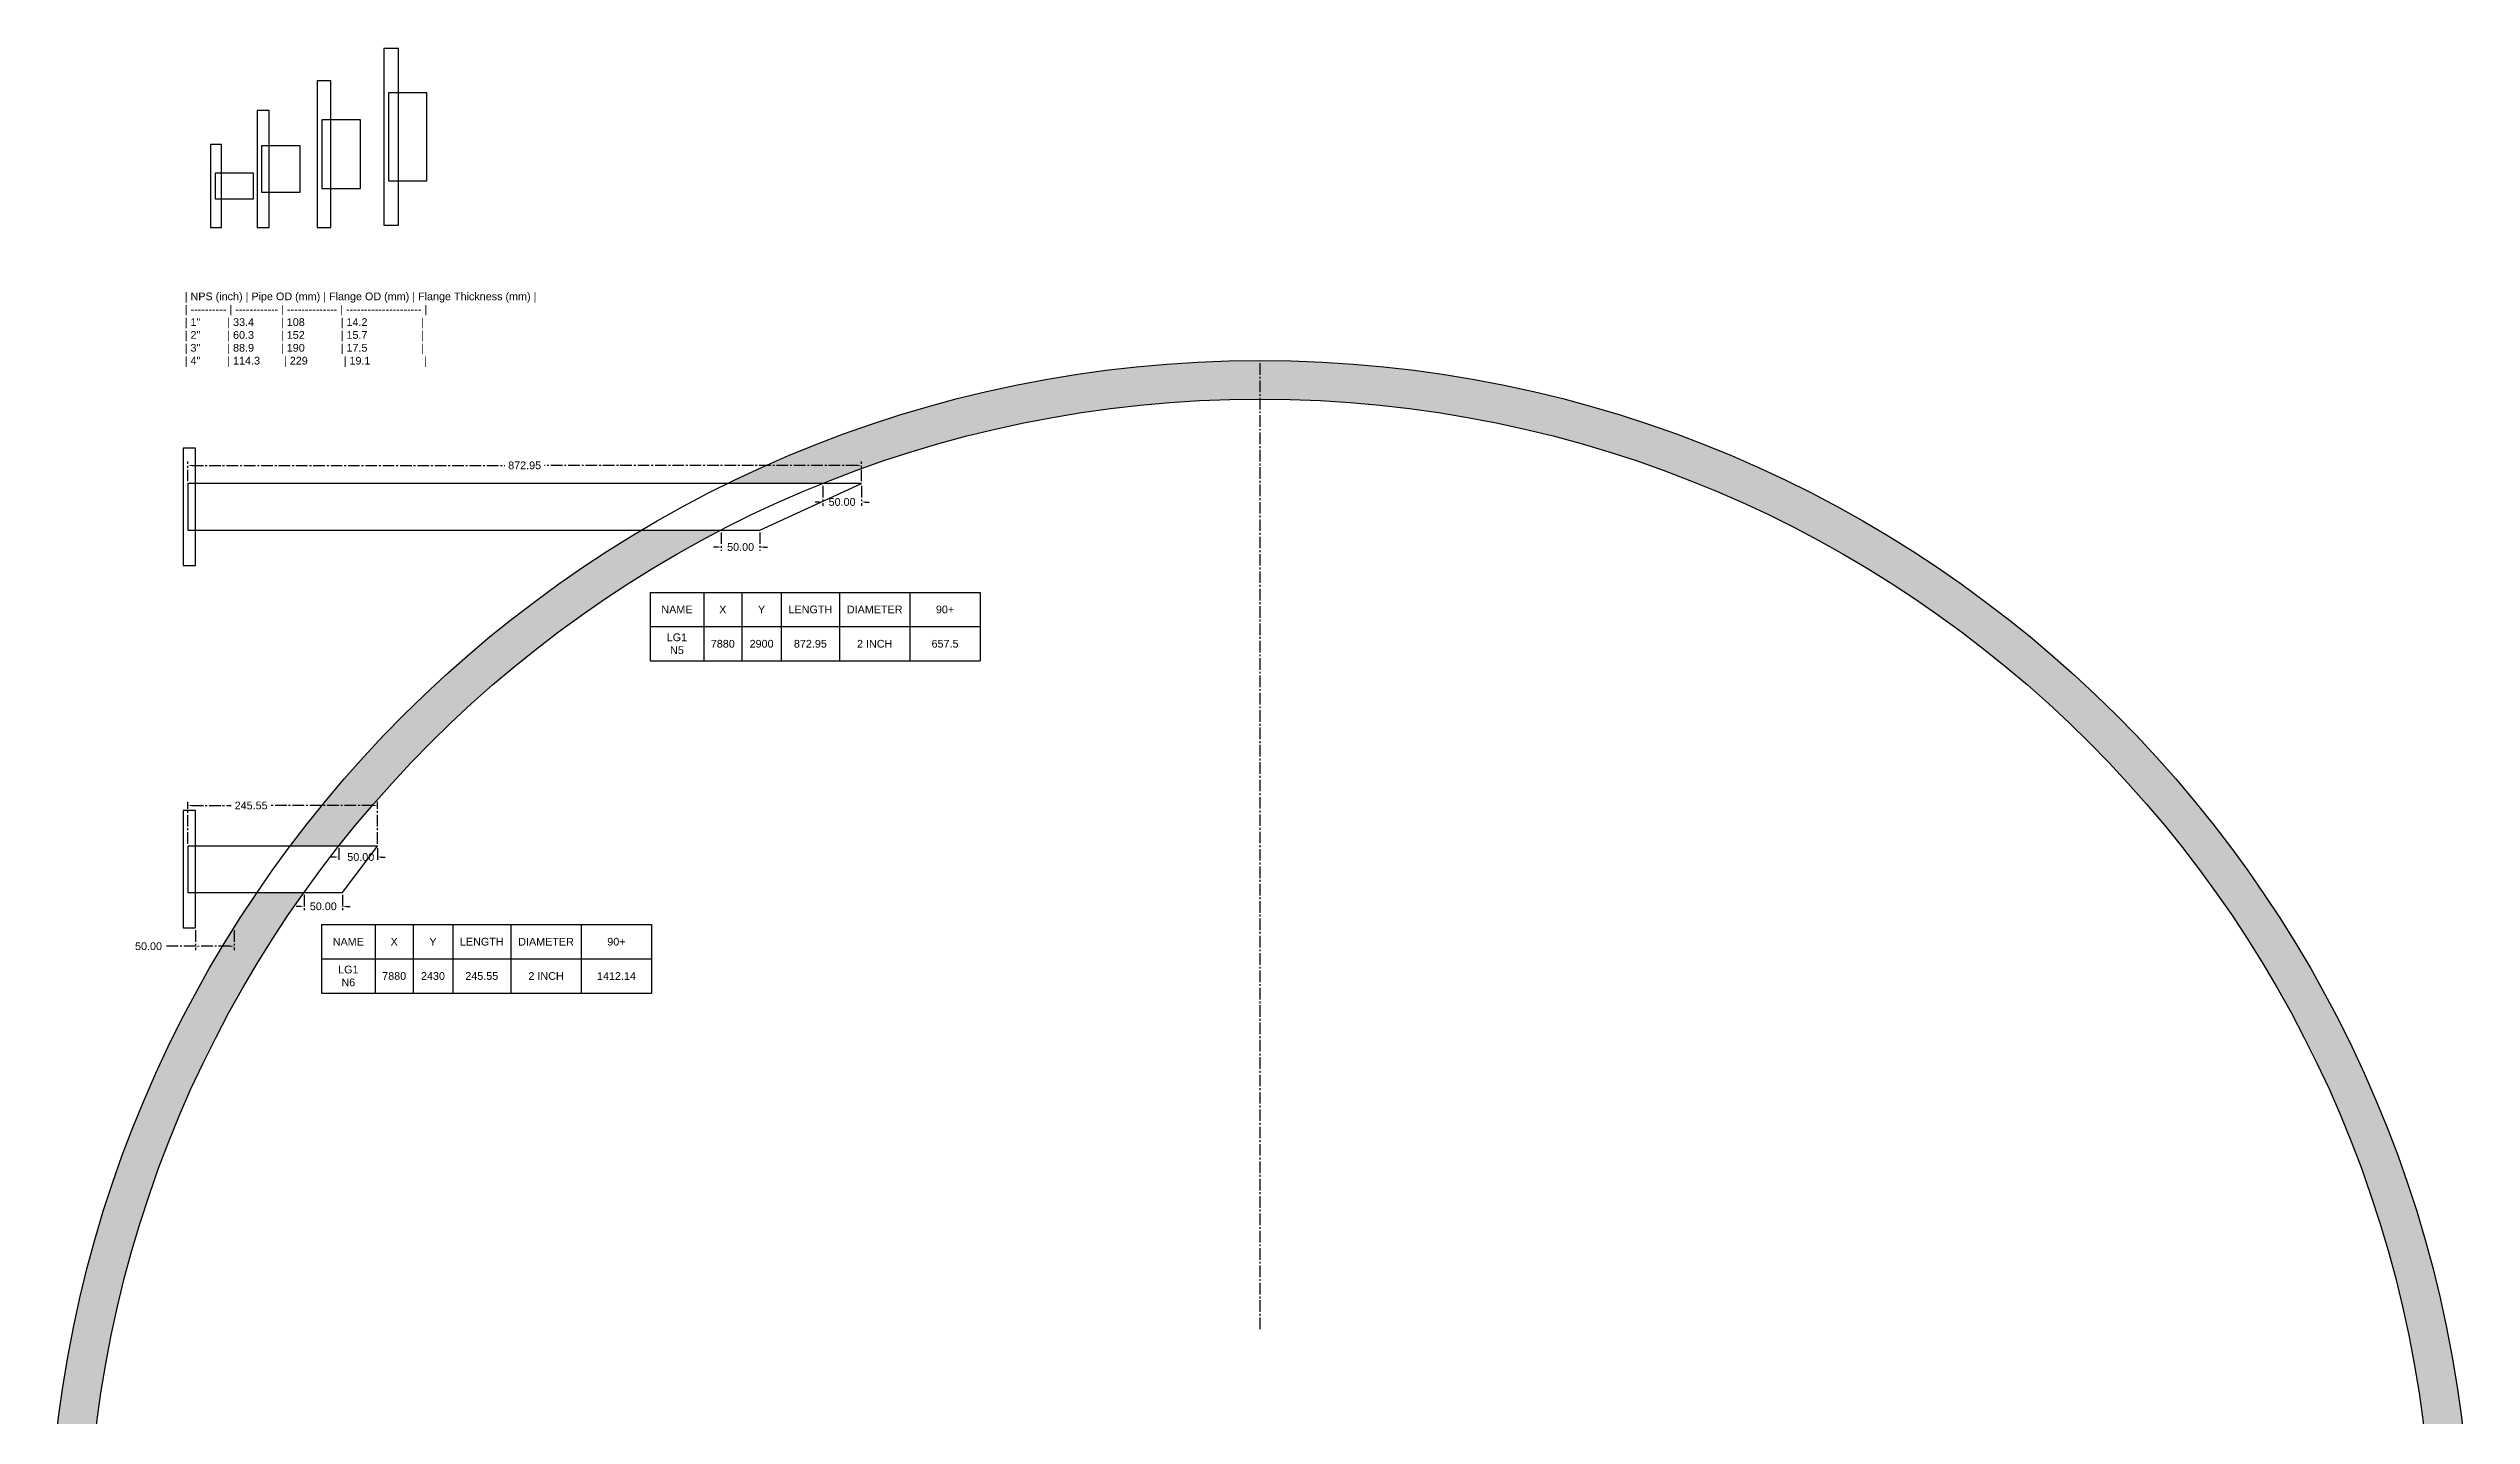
# Model space of a CAD drawing. Header units: millimetres. Extents: x 1251 to 4392, y 18 to 3563.
# Drawn here: x 1251 to 4392, y 1790 to 3563 of the extents above; entities that cross this region are included whole.
import ezdxf

# ---------------------------------------------------------------- set-up
doc = ezdxf.new("R2010")
doc.units = ezdxf.units.MM
doc.header["$LTSCALE"] = 20
doc.header["$MEASUREMENT"] = 0
doc.linetypes.add('CENTER2', pattern=[1.125, 0.75, -0.125, 0.125, -0.125])
doc.layers.get('Defpoints').update_dxf_attribs({"color": 10})
doc.styles.get("Standard").update_dxf_attribs({"font": 'arial.ttf', "height": 10})
doc.dimstyles.get("Standard").update_dxf_attribs({"dimtxt": 10, "dimasz": 5, "dimexe": 5, "dimexo": 3, "dimgap": 5, "dimtad": 0, "dimtih": 1, "dimtoh": 1, "dimzin": 0, "dimdsep": 46, "dimtxsty": 'Standard', "dimcen": -0.09, "dimclrd": 7, "dimclre": 7, "dimclrt": 7, "dimadec": 1, "dimazin": 0, "dimtfac": 1, "dimtofl": 0, "dimtmove": 0, "dimatfit": 3, "dimfxl": 1, "dimtolj": 1, "dimtzin": 0, "dimlwd": 25, "dimlwe": 25, "dimarcsym": 0})

# ---------------------------------------------------------------- blocks, each defined once
blk = doc.blocks.new('*T1')
at = {"color": 0, "linetype": 'ByBlock', "lineweight": -2, "transparency": 16777216}
for p, q in [((0, 0), (427.8540749853978, 0)), ((0, 0), (0, -88.97481788720324)), ((69.38585170998431, 0), (69.38585170998431, -88.97481788720324)), ((118.8977534040387, 0), (118.8977534040387, -88.97481788720324)), ((169.9630604538652, 0), (169.9630604538652, -88.97481788720324)), ((245.4227009934443, 0), (245.4227009934443, -88.97481788720324)), ((336.6383879894211, 0), (336.6383879894211, -88.97481788720324)), ((427.8540749853978, 0), (427.8540749853978, -88.97481788720324)), ((0, -44.48740894360162), (427.8540749853978, -44.48740894360162)), ((0, -88.97481788720324), (427.8540749853978, -88.97481788720324))]:
    blk.add_line(p, q, dxfattribs=at)
at = {"color": 0, "transparency": 16777216, "char_height": 10, "attachment_point": 5}
for s, insert, width in [('NAME', (34.6929258549917, -22.24370447180081), 69.26585170998412), ('X', (94.14180255701103, -22.24370447180081), 49.39190169405418), ('Y', (144.4304069289515, -22.24370447180081), 50.94530704982633), ('LENGTH', (207.692880723655, -22.24370447180081), 75.33964053957914), ('DIAMETER', (291.0305444914325, -22.24370447180081), 91.09568699597655), ('90+', (382.2462314874092, -22.24370447180081), 91.09568699597655), ('LG1\\PN5', (34.6929258549917, -66.73111341540243), 69.26585170998412), ('7880', (94.14180255701103, -66.73111341540243), 49.39190169405418), ('2900', (144.4304069289515, -66.73111341540243), 50.94530704982633), ('872.95', (207.692880723655, -66.73111341540243), 75.33964053957914), ('2 INCH', (291.0305444914325, -66.73111341540243), 91.09568699597655), ('657.5', (382.2462314874092, -66.73111341540243), 91.09568699597655)]:
    blk.add_mtext(s, dxfattribs=dict(at, insert=insert, width=width))
blk = doc.blocks.new('*U2')
at = {"color": 0, "linetype": 'CENTER2', "transparency": 16777216}
for p, q in [((0, 314), (0, 1570.12)), ((-1570.12, 0), (-314, 0)), ((314, 0), (1570.12, 0)), ((0, -1570.12), (0, -314))]:
    blk.add_line(p, q, dxfattribs=at)
at = {"color": 0, "linetype": 'Continuous', "transparency": 16777216}
for p, q in [((0, -157), (0, 157)), ((-157, 0), (157, 0))]:
    blk.add_line(p, q, dxfattribs=at)
blk = doc.blocks.new('*T10')
at = {"color": 0, "linetype": 'ByBlock', "lineweight": -2, "transparency": 16777216}
for p, q in [((0, 0), (427.8540749853967, 0)), ((0, 0), (0, -88.97481788720324)), ((69.38585170998408, 0), (69.38585170998408, -88.97481788720324)), ((118.8977534040382, 0), (118.8977534040382, -88.97481788720324)), ((169.9630604538645, 0), (169.9630604538645, -88.97481788720324)), ((245.4227009934436, 0), (245.4227009934436, -88.97481788720324)), ((336.6383879894202, 0), (336.6383879894202, -88.97481788720324)), ((427.8540749853967, 0), (427.8540749853967, -88.97481788720324)), ((0, -44.48740894360162), (427.8540749853967, -44.48740894360162)), ((0, -88.97481788720324), (427.8540749853967, -88.97481788720324))]:
    blk.add_line(p, q, dxfattribs=at)
at = {"color": 0, "transparency": 16777216, "char_height": 10, "attachment_point": 5}
for s, insert, width in [('NAME', (34.69292585499215, -22.24370447180081), 69.26585170998412), ('X', (94.14180255701103, -22.24370447180081), 49.39190169405418), ('Y', (144.4304069289515, -22.24370447180081), 50.94530704982633), ('LENGTH', (207.6928807236541, -22.24370447180081), 75.33964053957914), ('DIAMETER', (291.0305444914318, -22.24370447180081), 91.09568699597655), ('90+', (382.2462314874085, -22.24370447180081), 91.09568699597655), ('LG1\\PN6', (34.69292585499215, -66.73111341540243), 69.26585170998412), ('7880', (94.14180255701103, -66.73111341540243), 49.39190169405418), ('2430', (144.4304069289515, -66.73111341540243), 50.94530704982633), ('245.55', (207.6928807236541, -66.73111341540243), 75.33964053957914), ('2 INCH', (291.0305444914318, -66.73111341540243), 91.09568699597655), ('1412.14', (382.2462314874085, -66.73111341540243), 91.09568699597655)]:
    blk.add_mtext(s, dxfattribs=dict(at, insert=insert, width=width))
blk = doc.blocks.new('*D12')
at = {"color": 7, "linetype": 'CENTER2', "lineweight": 25, "transparency": 16777216}
for p, q in [((2123.05507325553, 2935.55619968165), (2123.05507325553, 2911.570564436597)), ((2173.05507325553, 2935.55619968165), (2173.05507325553, 2911.570564436597)), ((2118.05507325553, 2916.570564436597), (2113.05507325553, 2916.570564436597)), ((2178.05507325553, 2916.570564436597), (2183.05507325553, 2916.570564436597))]:
    blk.add_line(p, q, dxfattribs=at)
at = {"color": 7, "transparency": 16777216}
for points in [[(2118.05507325553, 2917.40389776993), (2118.05507325553, 2915.737231103263), (2123.05507325553, 2916.570564436597)], [(2178.05507325553, 2917.40389776993), (2178.05507325553, 2915.737231103263), (2173.05507325553, 2916.570564436597)]]:
    blk.add_solid(points, dxfattribs=at)
at = {"layer": 'Defpoints', "color": 0, "transparency": 16777216}
for p in [(2123.05507325553, 2938.55619968165), (2173.05507325553, 2938.55619968165), (2173.05507325553, 2916.570564436597)]:
    blk.add_point(p, dxfattribs=at)
at = {"color": 7, "transparency": 16777216, "insert": (2148.05507325553, 2916.570564436597), "char_height": 10, "attachment_point": 5}
blk.add_mtext('\\A1;50.00', dxfattribs=at)
blk = doc.blocks.new('*D13')
at = {"color": 7, "linetype": 'CENTER2', "lineweight": 25, "transparency": 16777216}
for p, q in [((2254.643175713517, 2995.85619968165), (2254.643175713517, 2969.932069199245)), ((2304.643175713516, 2995.85619968165), (2304.643175713516, 2969.932069199245)), ((2249.643175713517, 2974.932069199245), (2244.643175713517, 2974.932069199245)), ((2309.643175713516, 2974.932069199245), (2314.643175713516, 2974.932069199245))]:
    blk.add_line(p, q, dxfattribs=at)
at = {"color": 7, "transparency": 16777216}
for points in [[(2249.643175713517, 2975.765402532579), (2249.643175713517, 2974.098735865912), (2254.643175713517, 2974.932069199245)], [(2309.643175713516, 2975.765402532579), (2309.643175713516, 2974.098735865912), (2304.643175713516, 2974.932069199245)]]:
    blk.add_solid(points, dxfattribs=at)
at = {"layer": 'Defpoints', "color": 0, "transparency": 16777216}
for p in [(2254.643175713517, 2998.85619968165), (2304.643175713516, 2998.85619968165), (2304.643175713516, 2974.932069199245)]:
    blk.add_point(p, dxfattribs=at)
at = {"color": 7, "transparency": 16777216, "insert": (2279.643175713517, 2974.932069199245), "char_height": 10, "attachment_point": 5}
blk.add_mtext('\\A1;50.00', dxfattribs=at)
blk = doc.blocks.new('*D14')
at = {"color": 7, "linetype": 'CENTER2', "lineweight": 25, "transparency": 16777216}
for p, q in [((1431.692429596943, 3001.85619968165), (1431.692429596943, 3027.43485351174)), ((1436.692429596943, 3022.43485351174), (1842.366301973102, 3022.43485351174)), ((2299.643175713516, 3022.43485351174), (1893.969303337358, 3022.43485351174)), ((2304.643175713516, 3001.85619968165), (2304.643175713516, 3027.43485351174))]:
    blk.add_line(p, q, dxfattribs=at)
at = {"color": 7, "transparency": 16777216}
for points in [[(1436.692429596943, 3023.268186845074), (1436.692429596943, 3021.601520178407), (1431.692429596943, 3022.43485351174)], [(2299.643175713516, 3023.268186845074), (2299.643175713516, 3021.601520178407), (2304.643175713516, 3022.43485351174)]]:
    blk.add_solid(points, dxfattribs=at)
at = {"layer": 'Defpoints', "color": 0, "transparency": 16777216}
for p in [(1431.692429596943, 3022.43485351174), (1431.692429596943, 2998.85619968165), (2304.643175713516, 2998.85619968165)]:
    blk.add_point(p, dxfattribs=at)
at = {"color": 7, "transparency": 16777216, "insert": (1868.16780265523, 3022.43485351174), "char_height": 10, "attachment_point": 5}
blk.add_mtext('\\A1;872.95', dxfattribs=at)
blk = doc.blocks.new('*D15')
at = {"color": 7, "linetype": 'CENTER2', "lineweight": 25, "transparency": 16777216}
for p, q in [((1622.243844124781, 2514.613260117221), (1617.243844124781, 2514.613260117221)), ((1627.243844124781, 2525.936040323718), (1627.243844124781, 2509.613260117221)), ((1677.24384412478, 2525.936040323718), (1677.24384412478, 2509.613260117221)), ((1682.24384412478, 2514.613260117221), (1687.24384412478, 2514.613260117221))]:
    blk.add_line(p, q, dxfattribs=at)
at = {"color": 7, "transparency": 16777216}
for points in [[(1622.243844124781, 2515.446593450555), (1622.243844124781, 2513.779926783888), (1627.243844124781, 2514.613260117221)], [(1682.24384412478, 2515.446593450555), (1682.24384412478, 2513.779926783888), (1677.24384412478, 2514.613260117221)]]:
    blk.add_solid(points, dxfattribs=at)
at = {"layer": 'Defpoints', "color": 0, "transparency": 16777216}
for p in [(1627.243844124781, 2528.936040323718), (1677.24384412478, 2528.936040323718), (1677.24384412478, 2514.613260117221)]:
    blk.add_point(p, dxfattribs=at)
at = {"color": 7, "transparency": 16777216, "insert": (1655.716177535486, 2514.613260117221), "char_height": 10, "attachment_point": 5}
blk.add_mtext('\\A1;50.00', dxfattribs=at)
blk = doc.blocks.new('*D16')
at = {"color": 7, "linetype": 'CENTER2', "lineweight": 25, "transparency": 16777216}
for p, q in [((1577.126005035879, 2450.715536205997), (1572.126005035879, 2450.715536205997)), ((1582.126005035879, 2465.636040323718), (1582.126005035879, 2445.715536205997)), ((1632.126005035879, 2465.636040323718), (1632.126005035879, 2445.715536205997)), ((1637.126005035879, 2450.715536205997), (1642.126005035879, 2450.715536205997))]:
    blk.add_line(p, q, dxfattribs=at)
at = {"color": 7, "transparency": 16777216}
for points in [[(1577.126005035879, 2451.54886953933), (1577.126005035879, 2449.882202872663), (1582.126005035879, 2450.715536205997)], [(1637.126005035879, 2451.54886953933), (1637.126005035879, 2449.882202872663), (1632.126005035879, 2450.715536205997)]]:
    blk.add_solid(points, dxfattribs=at)
at = {"layer": 'Defpoints', "color": 0, "transparency": 16777216}
for p in [(1582.126005035879, 2468.636040323718), (1632.126005035879, 2468.636040323718), (1632.126005035879, 2450.715536205997)]:
    blk.add_point(p, dxfattribs=at)
at = {"color": 7, "transparency": 16777216, "insert": (1607.126005035879, 2450.715536205997), "char_height": 10, "attachment_point": 5}
blk.add_mtext('\\A1;50.00', dxfattribs=at)
blk = doc.blocks.new('*D17')
at = {"color": 7, "linetype": 'CENTER2', "lineweight": 25, "transparency": 16777216}
for p, q in [((1431.692429596943, 2531.936040323718), (1431.692429596943, 2586.415435403827)), ((1436.692429596943, 2581.415435403827), (1487.74757977402, 2581.415435403827)), ((1672.243844124781, 2581.415435403827), (1539.507470633502, 2581.415435403827)), ((1677.243844124781, 2531.936040323718), (1677.243844124781, 2586.415435403827))]:
    blk.add_line(p, q, dxfattribs=at)
at = {"color": 7, "transparency": 16777216}
for points in [[(1436.692429596943, 2582.248768737161), (1436.692429596943, 2580.582102070494), (1431.692429596943, 2581.415435403827)], [(1672.243844124781, 2582.248768737161), (1672.243844124781, 2580.582102070494), (1677.243844124781, 2581.415435403827)]]:
    blk.add_solid(points, dxfattribs=at)
at = {"layer": 'Defpoints', "color": 0, "transparency": 16777216}
for p in [(1431.692429596943, 2581.415435403827), (1431.692429596943, 2528.936040323718), (1677.243844124781, 2528.936040323718)]:
    blk.add_point(p, dxfattribs=at)
at = {"color": 7, "transparency": 16777216, "insert": (1513.627525203761, 2581.415435403827), "char_height": 10, "attachment_point": 5}
blk.add_mtext('\\A1;245.55', dxfattribs=at)
blk = doc.blocks.new('*D18')
at = {"color": 7, "linetype": 'CENTER2', "lineweight": 25, "transparency": 16777216}
for p, q in [((1441.392429596943, 2419.786040323718), (1441.392429596943, 2393.951386568671)), ((1491.392429596943, 2419.786040323718), (1491.392429596943, 2393.951386568671)), ((1441.392429596943, 2398.951386568671), (1402.428145952226, 2398.951386568671)), ((1486.392429596943, 2398.951386568671), (1446.392429596943, 2398.951386568671))]:
    blk.add_line(p, q, dxfattribs=at)
at = {"color": 7, "transparency": 16777216}
for points in [[(1446.392429596943, 2399.784719902005), (1446.392429596943, 2398.118053235338), (1441.392429596943, 2398.951386568671)], [(1486.392429596943, 2399.784719902005), (1486.392429596943, 2398.118053235338), (1491.392429596943, 2398.951386568671)]]:
    blk.add_solid(points, dxfattribs=at)
at = {"layer": 'Defpoints', "color": 0, "transparency": 16777216}
for p in [(1441.392429596943, 2422.786040323718), (1491.392429596943, 2422.786040323718), (1491.392429596943, 2398.951386568671)]:
    blk.add_point(p, dxfattribs=at)
at = {"color": 7, "transparency": 16777216, "insert": (1380.572757139129, 2398.951386568671), "char_height": 10, "attachment_point": 5}
blk.add_mtext('\\A1;50.00', dxfattribs=at)

msp = doc.modelspace()

# ---------------------------------------------------------------- hatches: boundary and pattern name
h = msp.add_hatch()
h.set_pattern_fill('ANGLE', color=256, scale=30)
h.set_pattern_definition([(0, (0, 0), (0, 8.25), [6, -2.25]), (90, (0, 0), (-8.25, 5.051668046482833e-16), [6, -2.25])])
edge = h.paths.add_edge_path()
edge.add_line((2123.055073255531, 2938.55619968165), (2020.028556600464, 2938.55619968165))
edge.add_arc((2821.348782183173, 1588.45031639987), 1570, 120.6901472828061, 143.1991488975907)
edge.add_line((1564.214500137124, 2528.936040323718), (1627.243844124781, 2528.936040323718))
edge.add_arc((2821.348782183174, 1588.45031639987), 1520, 117.3486396495748, 141.7757747991869, ccw=False)
edge = h.paths.add_edge_path()
edge.add_line((2131.671144149184, 2998.85619968165), (2254.643175713517, 2998.85619968165))
edge.add_arc((2821.348782183174, 1588.45031639987), 1520, -180, 111.8904196945362, ccw=False)
edge.add_arc((2821.348782183173, 1588.450316399871), 1520, 144.6148733122775, 180, ccw=False)
edge.add_line((1582.126005035879, 2468.636040323718), (1521.282210272084, 2468.636040323718))
edge.add_arc((2821.34878218318, 1588.450316399868), 1570.000000000007, 145.9007711449618, 179.9999999999999)
edge.add_arc((2821.348782183173, 1588.45031639987), 1570, 180, 476.0582778625179)

# ---------------------------------------------------------------- linework, layer by layer
for points in [[(1685.503793916045, 3334.01221575865), (1704.603793916045, 3334.01221575865), (1704.603793916045, 3563.01221575865), (1685.503793916045, 3563.01221575865)], [(1599.31774365749, 3330.956656055792), (1616.81774365749, 3330.956656055792), (1616.81774365749, 3520.956656055792), (1599.31774365749, 3520.956656055792)], [(1691.503793916045, 3391.36221575865), (1741.503793916045, 3391.36221575865), (1741.503793916045, 3505.66221575865), (1691.503793916045, 3505.66221575865)], [(1521.202646339625, 3330.659588665631), (1536.902646339625, 3330.659588665631), (1536.902646339625, 3482.659588665631), (1521.202646339625, 3482.659588665631)], [(1605.31774365749, 3381.506656055793), (1655.31774365749, 3381.506656055793), (1655.31774365749, 3470.406656055793), (1605.31774365749, 3470.406656055793)], [(1460.768517637892, 3330.659588665631), (1474.968517637892, 3330.659588665631), (1474.968517637892, 3438.659588665631), (1460.768517637892, 3438.659588665631)], [(1527.202646339625, 3376.50958866563), (1577.202646339625, 3376.50958866563), (1577.202646339625, 3436.809588665631), (1527.202646339625, 3436.809588665631)], [(1466.768517637892, 3367.959588665631), (1516.768517637892, 3367.959588665631), (1516.768517637892, 3401.359588665631), (1466.768517637892, 3401.359588665631)], [(1425.692429596943, 2892.70619968165), (1441.392429596943, 2892.70619968165), (1441.392429596943, 3044.70619968165), (1425.692429596943, 3044.70619968165)], [(1431.692429596943, 2938.55619968165), (2173.05507325553, 2938.55619968165), (2304.643175713516, 2998.85619968165), (1431.692429596943, 2998.85619968165)], [(1425.692429596943, 2422.786040323718), (1441.392429596943, 2422.786040323718), (1441.392429596943, 2574.786040323718), (1425.692429596943, 2574.786040323718)], [(1431.692429596943, 2468.636040323718), (1632.126005035879, 2468.636040323718), (1677.243844124781, 2528.936040323718), (1431.692429596943, 2528.936040323718)]]:
    msp.add_lwpolyline(points, close=True)
for radius in [1570, 1520]:
    msp.add_circle((2821.348782183173, 1588.45031639987), radius)

# ---------------------------------------------------------------- block references
at = {"linetype": 'CENTER2'}
msp.add_blockref('*U2', (2821.348782183173, 1588.45031639987), dxfattribs=at)
for name, p in [('*T1', (2030.843300603854, 2857.833523380781)), ('*T10', (1604.870627376076, 2427.063627862637))]:
    msp.add_blockref(name, p)

# ---------------------------------------------------------------- texts
at = {"insert": (1427.488270825641, 3246.571957001469), "char_height": 10, "width": 476.0525238744885, "attachment_point": 1}
msp.add_mtext('| NPS (inch) | Pipe OD (mm) | Flange OD (mm) | Flange Thickness (mm) |\\P| ---------- | ------------ | -------------- | --------------------- |\\P| 1"         | 33.4         | 108            | 14.2                  |\\P| 2"         | 60.3         | 152            | 15.7                  |\\P| 3"         | 88.9         | 190            | 17.5                  |\\P| 4"         | 114.3        | 229            | 19.1                  |\\P', dxfattribs=at)

# ---------------------------------------------------------------- dimensions: what is measured, and where the dimension line sits
for base, p1, p2, picture, middle in [((1431.692429596943, 3022.43485351174), (2304.643175713516, 2998.85619968165), (1431.692429596943, 2998.85619968165), '*D14', (1868.16780265523, 3022.43485351174)), ((2304.643175713516, 2974.932069199245), (2254.643175713517, 2998.85619968165), (2304.643175713516, 2998.85619968165), '*D13', (2279.643175713517, 2974.932069199245)), ((2173.05507325553, 2916.570564436597), (2123.05507325553, 2938.55619968165), (2173.05507325553, 2938.55619968165), '*D12', (2148.05507325553, 2916.570564436597))]:
    dim = msp.add_linear_dim(base=base, p1=p1, p2=p2, dimstyle='Standard')
    dim.commit()
    dim.dimension.update_dxf_attribs({"geometry": picture, "text_midpoint": middle})
for base, p1, p2, picture, middle in [((1431.692429596943, 2581.415435403827), (1677.243844124781, 2528.936040323718), (1431.692429596943, 2528.936040323718), '*D17', (1513.627525203761, 2581.415435403827)), ((1677.24384412478, 2514.613260117221), (1627.243844124781, 2528.936040323718), (1677.24384412478, 2528.936040323718), '*D15', (1655.716177535486, 2514.613260117221)), ((1632.126005035879, 2450.715536205997), (1582.126005035879, 2468.636040323718), (1632.126005035879, 2468.636040323718), '*D16', (1607.126005035879, 2450.715536205997)), ((1491.392429596943, 2398.951386568671), (1441.392429596943, 2422.786040323718), (1491.392429596943, 2422.786040323718), '*D18', (1380.572757139129, 2398.951386568671))]:
    dim = msp.add_linear_dim(base=base, p1=p1, p2=p2, dimstyle='Standard')
    dim.commit()
    dim.dimension.update_dxf_attribs({"geometry": picture, "text_midpoint": middle, "dimtype": 160})

doc.saveas('drawing.dxf')
